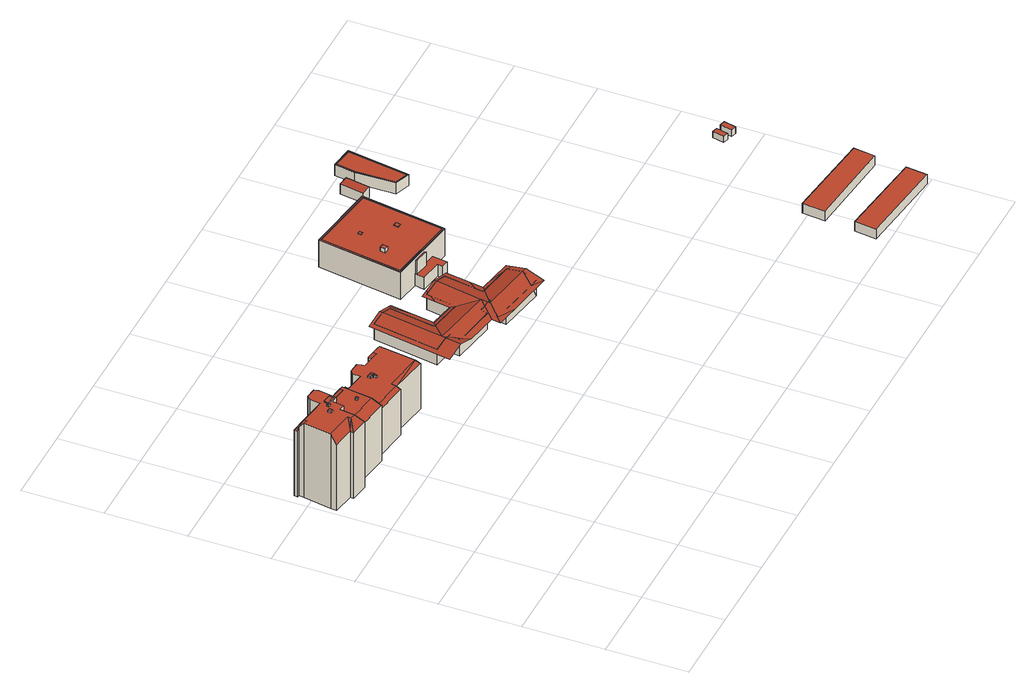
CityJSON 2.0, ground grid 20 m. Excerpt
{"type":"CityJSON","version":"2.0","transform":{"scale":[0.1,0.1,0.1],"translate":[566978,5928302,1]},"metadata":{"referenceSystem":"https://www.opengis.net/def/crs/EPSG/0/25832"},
"CityObjects":{
"building1":{"type":"Building","attributes":{"Grundfläche 2D":"433.197509","Grundhöhe NN":"2.109"},"children":["building1-1","building1-2","building1-3","building1-4","building1-5","building1-6","building1-7","building1-8"],"geometry":[{"type":"Solid","lod":"3","boundaries":[[[[0,1,2,3,4,5,6,7,8,9,10,11,12,13,14,15]],[[16,17,18,19,20,21,22,23,24,25,26,27,28,29,30,31,32,33]],[[34,35,36,37,38,39,40,41,42,43,44]],[[15,14,45,46]],[[47,46,48]],[[15,46,47]],[[15,47,0]],[[0,47,1]],[[22,21,49,50]],[[20,51,49,21]],[[19,52,51,20]],[[18,53,52,19]],[[17,54,18]],[[54,53,18]],[[16,54,17]],[[55,54,16]],[[16,33,56,57,55]],[[37,58,59]],[[36,58,37]],[[35,60,58,36]],[[35,34,61,62,60]],[[34,44,63,64,61]],[[44,43,65,63]],[[66,30,67]],[[30,68,67]],[[66,32,31,30]],[[29,68,30]],[[69,68,29]],[[29,28,70,69]],[[27,71,70,28]],[[3,2,72,73]],[[4,73,74]],[[3,73,4]],[[5,4,74,75]],[[76,77,78,79]],[[6,5,75,78,77,80]],[[47,48,81,82]],[[2,1,83,84]],[[80,7,6]],[[80,40,7]],[[7,40,39,8]],[[8,39,38,9]],[[59,85,86,10,9,38,37]],[[11,10,86,87]],[[12,11,87,88]],[[13,12,88,89]],[[14,13,89,90,45]],[[50,23,22]],[[23,50,91,92,24]],[[25,24,92,93]],[[26,25,93,94]],[[27,26,94,95,71]],[[46,45,90,96]],[[48,46,96,81]],[[1,47,82,83]],[[56,97,98,55,57]],[[54,55,98,99]],[[53,54,99,100]],[[52,53,100,101]],[[51,52,101,102]],[[49,51,102,103]],[[50,49,103,91]],[[63,65,104,105]],[[56,33,32,66,61,64,63,105,97]],[[106,60,62,61,66,67,107]],[[58,60,106,108]],[[59,58,108,85]],[[70,71,95,109]],[[69,70,109,110]],[[68,69,110,111]],[[67,68,111,107]],[[73,72,112,113]],[[74,73,113,114]],[[75,74,114,115]],[[43,42,76,79,78,75,115,104,65]],[[76,42,41,77]],[[77,41,40,80]],[[72,2,84,112]],[[94,93,92,91,103,102,101,100,99,98,97,105,104,115,114,113,112,84,83,82,81,96,90,89,88,87,86,85,108,106,107,111,110,109,95]]]],"semantics":{"surfaces":[{"type":"RoofSurface"},{"type":"WallSurface"},{"type":"GroundSurface"}],"values":[[0,0,0,0,0,0,0,0,0,0,0,0,0,0,0,0,0,0,0,0,0,0,0,0,0,0,0,0,0,0,0,0,0,0,0,0,1,1,1,1,1,1,1,1,1,1,1,1,1,1,1,1,1,1,1,1,1,1,1,1,1,1,1,1,1,1,1,1,1,1,1,1,1,1,1,1,1,1,2]]}}]},
"building1-1":{"type":"BuildingInstallation","parents":["building1"],"geometry":[{"type":"MultiSurface","lod":"3","boundaries":[[[116,117,118,119]],[[117,116,120,121]],[[121,122,118,117]],[[119,118,122,123]],[[123,120,116,119]]],"semantics":{"surfaces":[{"type":"RoofSurface"},{"type":"WallSurface"}],"values":[0,1,1,1,1]}}]},
"building1-2":{"type":"BuildingInstallation","parents":["building1"],"geometry":[{"type":"MultiSurface","lod":"3","boundaries":[[[124,125,126,127]],[[127,126,128,129]],[[124,127,129,130]],[[130,131,125,124]],[[131,128,126,125]]],"semantics":{"surfaces":[{"type":"RoofSurface"},{"type":"WallSurface"}],"values":[0,1,1,1,1]}}]},
"building1-3":{"type":"BuildingInstallation","parents":["building1"],"geometry":[{"type":"MultiSurface","lod":"3","boundaries":[[[132,133,134,135]],[[136,137,135,134]],[[132,135,137,138]],[[138,139,133,132]],[[134,133,139,136]]],"semantics":{"surfaces":[{"type":"RoofSurface"},{"type":"WallSurface"}],"values":[0,1,1,1,1]}}]},
"building1-4":{"type":"BuildingInstallation","parents":["building1"],"geometry":[{"type":"MultiSurface","lod":"3","boundaries":[[[140,141,142,143]],[[140,143,144,145]],[[143,142,146,144]],[[141,140,145,147]],[[142,141,147,146]]],"semantics":{"surfaces":[{"type":"RoofSurface"},{"type":"WallSurface"}],"values":[0,1,1,1,1]}}]},
"building1-5":{"type":"BuildingInstallation","parents":["building1"],"geometry":[{"type":"MultiSurface","lod":"3","boundaries":[[[142,148,149,143]],[[146,142,143,144]],[[149,148,150,151]],[[143,149,151,144]],[[148,142,146,150]]],"semantics":{"surfaces":[{"type":"RoofSurface"},{"type":"WallSurface"}],"values":[0,1,1,1,1]}}]},
"building1-6":{"type":"BuildingInstallation","parents":["building1"],"geometry":[{"type":"MultiSurface","lod":"3","boundaries":[[[152,153,154,155]],[[155,154,156,157]],[[152,155,157,158]],[[153,152,158,159]],[[154,153,159,156]]],"semantics":{"surfaces":[{"type":"RoofSurface"},{"type":"WallSurface"}],"values":[0,1,1,1,1]}}]},
"building1-7":{"type":"BuildingInstallation","parents":["building1"],"geometry":[{"type":"MultiSurface","lod":"3","boundaries":[[[160,161,162,163]],[[164,165,163,162]],[[165,166,160,163]],[[161,160,166,167]],[[162,161,167,164]]],"semantics":{"surfaces":[{"type":"RoofSurface"},{"type":"WallSurface"}],"values":[0,1,1,1,1]}}]},
"building1-8":{"type":"BuildingInstallation","parents":["building1"],"geometry":[{"type":"MultiSurface","lod":"3","boundaries":[[[168,169,170,171]],[[171,170,172,173]],[[168,171,173,174]],[[169,168,174,175]],[[170,169,175,172]]],"semantics":{"surfaces":[{"type":"RoofSurface"},{"type":"WallSurface"}],"values":[0,1,1,1,1]}}]},
"building2":{"type":"Building","attributes":{"Grundfläche 2D":"357.624464","Grundhöhe NN":"2.189"},"geometry":[{"type":"Solid","lod":"3","boundaries":[[[[176,177,178,179,180,181,182]],[[183,177,176,182,184,185,186]],[[187,177,183,186,185,184,188,189,190]],[[187,190,189,191,192,193]],[[194,195,192,191,196,197]],[[196,198,194,197]],[[199,200,195,194,198,201,202]],[[200,192,195]],[[202,203,204,205,187,193,192,200,199]],[[204,206,207,208,187,205]],[[177,187,208,207,209,210]],[[177,210,209,211,179,178]],[[212,186,213,214,215]],[[216,185,212,215,217]],[[218,216,217,219]],[[220,200,193,190,218,219,221]],[[195,220,221,222]],[[223,195,222,224]],[[197,223,224,225]],[[225,226,197]],[[227,194,226,225,228]],[[229,199,227,228,230]],[[231,229,230,232]],[[233,205,231,232,234]],[[235,208,236,233,234,237]],[[238,210,235,237,239]],[[240,241,238,239,242]],[[243,178,244,240,242,245]],[[246,243,245,247]],[[213,183,176,246,247,214]],[[232,230,228,225,224,222,221,219,217,215,214,247,245,242,239,237,234]],[[182,181,180,179,178,243,246,176]],[[212,185,184,182,176,183,186]],[[185,216,218,190,189,188,184]],[[189,190,193,192,191]],[[196,191,192,195,223,197]],[[198,196,197,226,194]],[[202,201,198,194,227,199]],[[203,202,199,229,231,205,204]],[[205,233,236,208,207,206,204]],[[210,209,207,208,235]],[[178,179,211,209,210,238,241,240,244]],[[183,213,186]],[[192,193,200]],[[195,192,200,220]]]],"semantics":{"surfaces":[{"type":"RoofSurface"},{"type":"WallSurface"},{"type":"GroundSurface"}],"values":[[0,0,0,0,0,0,0,0,0,0,0,0,1,1,1,1,1,1,1,1,1,1,1,1,1,1,1,1,1,1,2,0,0,0,0,0,0,0,0,0,0,0,0,0,0]]}}]},
"building3":{"type":"Building","attributes":{"Grundfläche 2D":"407.674436","Grundhöhe NN":"1.536"},"children":["building3-1","building3-2","building3-3","building3-4"],"geometry":[{"type":"Solid","lod":"3","boundaries":[[[[248,249,250,251,252,253]],[[249,248,254,252,251,255]],[[256,257,258,259,260,261,262,263]],[[264,265,266,267]],[[268,269,250,249]],[[269,270,251,250]],[[266,265,253,252]],[[248,253,265,264]],[[254,248,264,267]],[[252,254,267,266]],[[270,271,255,251]],[[271,268,249,255]],[[257,256,272,273]],[[258,257,273,274]],[[259,258,274,275]],[[260,259,275,276]],[[261,260,276,277]],[[256,263,262,261,277,278,270,269,279,272]],[[271,270,278,280]],[[268,271,280,281]],[[269,268,281,279]],[[275,274,273,272,279,281,280,278,277,276]]]],"semantics":{"surfaces":[{"type":"RoofSurface"},{"type":"WallSurface"},{"type":"GroundSurface"}],"values":[[0,0,0,0,1,1,1,1,1,1,1,1,1,1,1,1,1,1,1,1,1,2]]}}]},
"building3-1":{"type":"BuildingInstallation","parents":["building3"],"geometry":[{"type":"MultiSurface","lod":"3","boundaries":[[[282,283,284,285]],[[285,284,286,287]],[[282,285,287,288]],[[283,282,288,289]],[[284,283,289,286]]],"semantics":{"surfaces":[{"type":"RoofSurface"},{"type":"WallSurface"}],"values":[0,1,1,1,1]}}]},
"building3-2":{"type":"BuildingInstallation","parents":["building3"],"geometry":[{"type":"MultiSurface","lod":"3","boundaries":[[[290,291,292,293]],[[292,262,263,293]],[[290,293,263,294]],[[291,290,294,295]],[[262,292,291,295]]],"semantics":{"surfaces":[{"type":"RoofSurface"},{"type":"WallSurface"}],"values":[0,1,1,1,1]}}]},
"building3-3":{"type":"BuildingInstallation","parents":["building3"],"geometry":[{"type":"MultiSurface","lod":"3","boundaries":[[[296,297,298,299]],[[300,301,299,298]],[[296,299,301,302]],[[302,303,297,296]],[[298,297,303,300]]],"semantics":{"surfaces":[{"type":"RoofSurface"},{"type":"WallSurface"}],"values":[0,1,1,1,1]}}]},
"building3-4":{"type":"BuildingInstallation","parents":["building3"],"geometry":[{"type":"MultiSurface","lod":"3","boundaries":[[[304,305,306,307]],[[307,306,308,309]],[[309,310,304,307]],[[310,311,305,304]],[[306,305,311,308]]],"semantics":{"surfaces":[{"type":"RoofSurface"},{"type":"WallSurface"}],"values":[0,1,1,1,1]}}]},
"building4":{"type":"Building","attributes":{"Grundfläche 2D":"14.864188","Grundhöhe NN":"1.613"},"geometry":[{"type":"Solid","lod":"3","boundaries":[[[[312,313,314,315]],[[316,317,315,314]],[[317,318,312,315]],[[318,319,313,312]],[[319,316,314,313]],[[319,318,317,316]]]],"semantics":{"surfaces":[{"type":"RoofSurface"},{"type":"WallSurface"},{"type":"GroundSurface"}],"values":[[0,1,1,1,1,2]]}}]},
"building5":{"type":"Building","attributes":{"Grundfläche 2D":"76.666174","Grundhöhe NN":"1.516"},"children":["building5-1","building5-2"],"geometry":[{"type":"Solid","lod":"3","boundaries":[[[[320,321,322,323,324]],[[325,326,323,322]],[[326,327,324,323]],[[327,328,320,324]],[[328,329,321,320]],[[329,325,322,321]],[[325,329,328,327,326]]]],"semantics":{"surfaces":[{"type":"RoofSurface"},{"type":"WallSurface"},{"type":"GroundSurface"}],"values":[[0,1,1,1,1,1,2]]}}]},
"building5-1":{"type":"BuildingInstallation","parents":["building5"],"geometry":[{"type":"MultiSurface","lod":"3","boundaries":[[[330,331,332,333,334,335]],[[330,335,336,337]],[[331,330,337,338]],[[320,321,333,332]],[[321,322,334,333]]],"semantics":{"surfaces":[{"type":"RoofSurface"},{"type":"WallSurface"}],"values":[0,1,1,1,1]}}]},
"building5-2":{"type":"BuildingInstallation","parents":["building5"],"geometry":[{"type":"MultiSurface","lod":"3","boundaries":[[[331,339,340,335,334,341,342,332]],[[322,323,341,334]],[[323,324,342,341]],[[324,320,332,342]],[[338,343,339,331]],[[340,339,343,344]],[[335,340,344,336]]],"semantics":{"surfaces":[{"type":"RoofSurface"},{"type":"WallSurface"}],"values":[0,1,1,1,1,1,1]}}]},
"building6":{"type":"Building","attributes":{"Grundfläche 2D":"120.903263","Grundhöhe NN":"2.026"},"geometry":[{"type":"Solid","lod":"3","boundaries":[[[[345,346,347,348]],[[349,350,348,347]],[[350,351,345,348]],[[351,352,346,345]],[[352,349,347,346]],[[352,351,350,349]]]],"semantics":{"surfaces":[{"type":"RoofSurface"},{"type":"WallSurface"},{"type":"GroundSurface"}],"values":[[0,1,1,1,1,2]]}}]},
"building7":{"type":"Building","attributes":{"Grundfläche 2D":"124.017273","Grundhöhe NN":"1.931"},"geometry":[{"type":"Solid","lod":"3","boundaries":[[[[353,354,355,356]],[[357,358,356,355]],[[358,359,353,356]],[[359,360,354,353]],[[360,357,355,354]],[[360,359,358,357]]]],"semantics":{"surfaces":[{"type":"RoofSurface"},{"type":"WallSurface"},{"type":"GroundSurface"}],"values":[[0,1,1,1,1,2]]}}]},
"building8":{"type":"Building","attributes":{"Grundfläche 2D":"4.218525","Grundhöhe NN":"1.658"},"geometry":[{"type":"Solid","lod":"3","boundaries":[[[[361,362,363,364]],[[365,366,364,363]],[[366,367,361,364]],[[367,368,362,361]],[[368,365,363,362]],[[368,367,366,365]]]],"semantics":{"surfaces":[{"type":"RoofSurface"},{"type":"WallSurface"},{"type":"GroundSurface"}],"values":[[0,1,1,1,1,2]]}}]},
"building9":{"type":"Building","attributes":{"Grundfläche 2D":"4.295436","Grundhöhe NN":"1.620"},"geometry":[{"type":"Solid","lod":"3","boundaries":[[[[369,370,371,372]],[[373,374,372,371]],[[374,375,369,372]],[[375,376,370,369]],[[376,373,371,370]],[[376,375,374,373]]]],"semantics":{"surfaces":[{"type":"RoofSurface"},{"type":"WallSurface"},{"type":"GroundSurface"}],"values":[[0,1,1,1,1,2]]}}]}
},
"vertices":[
[30,814,220],[20,816,220],[9,748,220],[79,738,220],[78,729,220],[91,727,220],[96,763,220],[111,761,220],[116,790,220],[132,788,220],[139,833,220],[135,844,220],[110,847,220],[103,838,220],[99,812,220],[31,822,220],[300,718,151],[302,730,151],[400,716,151],[413,807,151],[387,811,151],[386,802,151],[337,809,151],[338,817,151],[334,827,151],[309,830,151],[301,822,151],[299,803,151],[250,810,151],[252,819,151],[225,823,151],[224,812,151],[220,813,151],[208,731,151],[203,805,192],[193,807,192],[192,798,192],[135,807,192],[132,788,192],[116,790,192],[111,761,192],[108,743,192],[110,743,192],[110,742,192],[192,730,192],[101,828,195],[18,840,195],[22,831,203],[17,831,195],[379,811,139],[338,817,139],[381,820,139],[422,814,139],[407,706,139],[308,722,139],[306,710,139],[207,724,139],[299,711,139],[179,816,167],[137,822,167],[180,825,167],[221,819,167],[217,819,167],[206,712,167],[208,731,167],[107,726,167],[221,819,151],[217,819,139],[219,832,139],[260,825,139],[259,816,139],[300,810,139],[7,733,196],[61,724,196],[60,715,196],[105,709,196],[110,743,196],[108,743,199],[107,726,196],[110,742,196],[111,761,199],[17,831,11],[22,831,11],[20,816,11],[9,748,11],[137,822,11],[139,833,11],[135,844,11],[110,847,11],[103,838,11],[101,828,11],[338,817,11],[334,827,11],[309,830,11],[301,822,11],[300,810,11],[18,840,11],[207,724,11],[306,710,11],[308,722,11],[407,706,11],[422,814,11],[381,820,11],[379,811,11],[107,726,11],[206,712,11],[180,825,11],[217,819,11],[179,816,11],[259,816,11],[260,825,11],[219,832,11],[7,733,11],[61,724,11],[60,715,11],[105,709,11],
[106,806,223],[104,795,223],[125,793,223],[126,803,223],[106,806,220],[104,795,220],[125,793,220],[126,803,220],
[84,776,224],[85,784,224],[78,785,224],[77,777,224],[78,785,220],[77,777,220],[84,776,220],[85,784,220],
[99,789,225],[99,794,225],[95,795,225],[94,790,225],[95,795,220],[94,790,220],[99,789,220],[99,794,220],
[316,778,155],[317,785,155],[311,786,155],[310,779,155],[310,779,151],[316,778,151],[311,786,151],[317,785,151],
[303,787,155],[302,780,155],[303,787,151],[302,780,151],
[308,775,157],[308,769,157],[311,768,157],[312,775,157],[311,768,151],[312,775,151],[308,775,151],[308,769,151],
[138,774,196],[139,781,196],[131,782,196],[130,775,196],[131,782,192],[130,775,192],[138,774,192],[139,781,192],
[172,756,198],[177,755,198],[177,760,198],[172,761,198],[177,760,192],[172,761,192],[172,756,192],[177,755,192],
[596,728,65],[598,737,65],[623,891,65],[624,898,65],[581,904,52],[546,696,52],[590,689,65],[604,727,62],[630,683,52],[620,699,56],[613,712,59],[752,711,65],[630,681,52],[711,668,52],[738,696,60],[707,644,52],[748,687,65],[749,694,65],[878,666,65],[759,686,65],[882,616,52],[850,634,55],[890,664,65],[796,722,54],[756,693,63],[898,714,52],[806,729,52],[821,824,52],[772,832,65],[772,826,65],[724,840,52],[712,769,52],[719,759,54],[650,780,52],[640,771,54],[667,891,52],[611,701,59],[615,725,62],[615,725,12],[611,701,12],[721,683,56],[721,683,12],[723,699,60],[723,699,12],[760,693,63],[760,693,12],[759,686,12],[753,651,55],[753,651,12],[872,631,12],[872,631,55],[884,707,54],[884,707,12],[789,723,56],[789,723,12],[805,821,56],[805,821,12],[732,833,54],[732,833,12],[719,758,54],[723,780,54],[719,758,12],[634,773,56],[634,773,12],[653,886,56],[641,819,56],[653,886,12],[590,897,55],[625,891,64],[590,897,12],[563,734,55],[563,734,12],
[785,1108,82],[782,1113,82],[750,902,82],[929,875,82],[926,879,82],[754,905,82],[957,1082,82],[961,1086,82],[807,893,38],[803,869,38],[857,861,38],[855,847,38],[874,845,38],[879,882,38],[843,888,38],[808,893,38],[785,1108,81],[754,905,81],[926,879,81],[957,1082,81],[782,1113,81],[750,902,81],[929,875,81],[961,1086,81],[807,893,5],[803,869,5],[857,861,5],[855,847,5],[874,845,5],[879,882,5],[929,875,5],[750,902,5],[961,1086,5],[782,1113,5],
[844,1034,82],[845,1042,82],[837,1043,82],[836,1035,82],[837,1043,81],[836,1035,81],[844,1034,81],[845,1042,81],
[808,888,76],[843,882,76],[843,888,76],[808,893,76],[808,888,38],[843,882,38],
[904,969,82],[906,981,82],[895,982,82],[893,971,82],[895,982,81],[893,971,81],[904,969,81],[906,981,81],
[812,972,92],[801,974,92],[799,961,92],[810,960,92],[799,961,81],[810,960,81],[812,972,81],[801,974,81],
[1026,1112,33],[1050,1108,35],[1060,1168,35],[1036,1172,33],[1060,1168,6],[1036,1172,6],[1026,1112,6],[1050,1108,6],
[1124,1046,35],[1148,1201,35],[1092,1209,35],[1084,1159,35],[1086,1059,35],[1092,1209,5],[1084,1159,5],[1086,1059,5],[1124,1046,5],[1148,1201,5],
[1145,1199,36],[1122,1049,36],[1124,1046,36],[1148,1201,36],[1092,1209,36],[1094,1207,36],[1094,1207,35],[1145,1199,35],[1122,1049,35],
[1089,1060,36],[1087,1158,36],[1084,1159,36],[1086,1059,36],[1089,1060,35],[1087,1158,35],
[1362,81,36],[1355,27,36],[1577,1,36],[1583,54,36],[1577,1,10],[1583,54,10],[1362,81,10],[1355,27,10],
[1375,212,36],[1369,155,36],[1592,133,36],[1598,186,36],[1592,133,9],[1598,186,9],[1375,212,9],[1369,155,9],
[1535,470,24],[1549,467,24],[1556,496,24],[1542,499,24],[1556,496,7],[1542,499,7],[1535,470,7],[1549,467,7],
[1570,493,24],[1563,463,24],[1577,460,24],[1584,490,24],[1577,460,6],[1584,490,6],[1570,493,6],[1563,463,6]
]}
